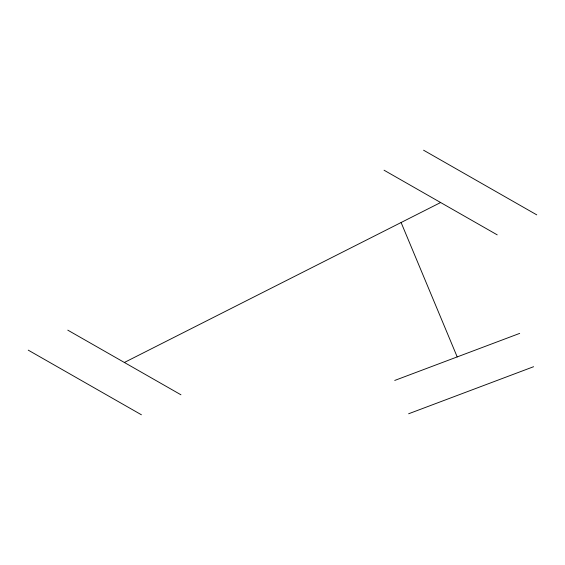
<?xml version="1.0" encoding="UTF-8"?>
<svg xmlns="http://www.w3.org/2000/svg" width="565" height="565" viewBox="0 0 565 565"><rect width="100%" height="100%" fill="white"/><g stroke="black" fill="none" stroke-linecap="round" stroke-linejoin="round"><path stroke-width="0.85" d="M124.364 362.476L440.629 202.524M394.73 380.443L519.68 333.392M408.636 413.764L533.593 366.713M423.581 150.212L536.75 214.855M384.045 170.206L497.214 234.849M67.779 330.151L180.948 394.794M28.25 350.145L141.42 414.788M401.101 222.518L457.205 356.918"/></g></svg>
